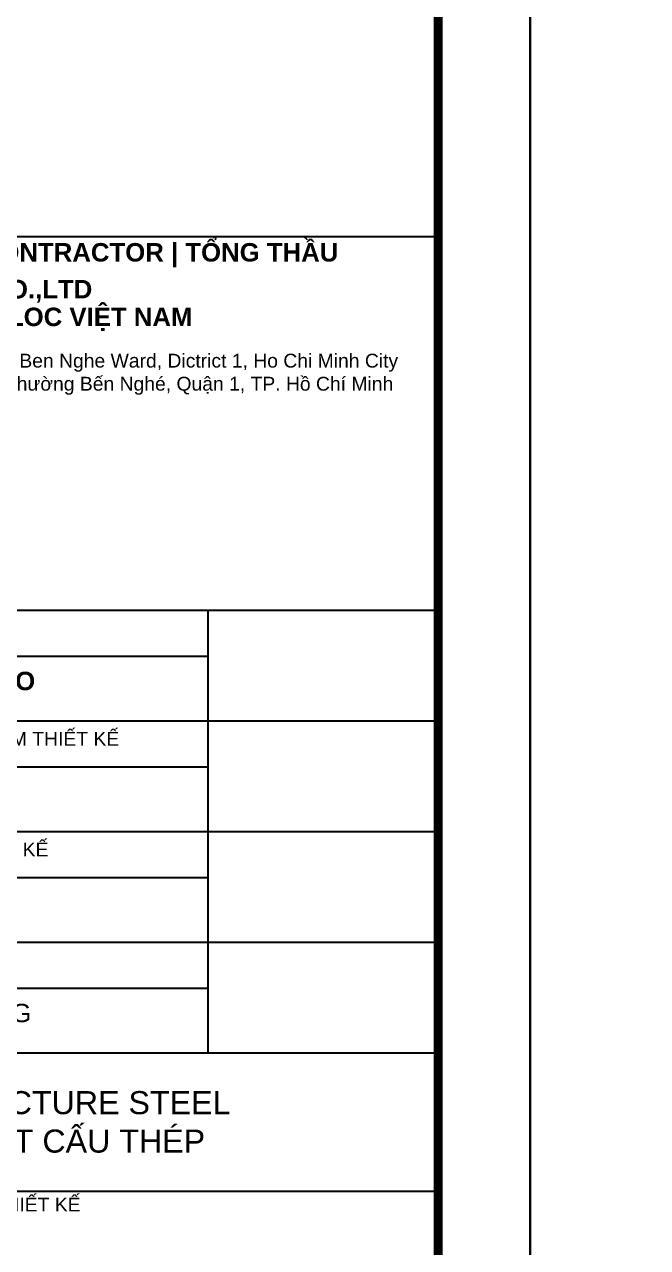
# Model space of a CAD drawing. Header units: inches. Extents: x 340055 to 349452, y -34649 to -30845.
# Drawn here: x 345492.5 to 345570.9, y -32145.6 to -31991.9 of the extents above; entities that cross this region are included whole.
import ezdxf

# ---------------------------------------------------------------- set-up
doc = ezdxf.new("R2010")
doc.units = ezdxf.units.IN
doc.header["$MEASUREMENT"] = 0
for name, color, linetype in [('0 @ 1', 7, 'Continuous'), ('3', 3, 'Continuous'), ('NET IN', 3, 'Continuous')]:
    doc.layers.add(name, color=color, linetype=linetype)
for name, color, linetype, lineweight in [('TEXT @ 1', 7, 'Continuous', 20), ('TL-TIILE BLOCK A2$0$TL-TITLE BLOCK - TEXT @ 1', 7, 'Continuous', 25), ('TL-TIILE BLOCK A2$0$TL-TITLE BLOCK 1', 7, 'Continuous', 50), ('TL-TIILE BLOCK A2$0$TL-TITLE BLOCK 2', 7, 'Continuous', 25)]:
    doc.layers.add(name, color=color, linetype=linetype, lineweight=lineweight)
doc.styles.add('TL-TIILE BLOCK A2$0$MEP-TEXT T.BLOCK 1', font='arial.ttf', dxfattribs={"height": 1.5})
doc.styles.add('TL-TIILE BLOCK A2$0$MEP-TEXT T.BLOCK 2', font='arial.ttf')

# ---------------------------------------------------------------- blocks, each defined once
blk = doc.blocks.new('kt kien truc 1')
at = {"layer": 'Defpoints', "color": 8}
blk.add_lwpolyline([(0, 0), (594, 0), (594, 420), (0, 420)], close=True, dxfattribs=at)
at = {"layer": 'TL-TIILE BLOCK A2$0$TL-TITLE BLOCK 1', "const_width": 1}
blk.add_lwpolyline([(20, 10), (579, 10), (584, 15), (584, 405), (579, 410), (20, 410), (15, 405), (15, 15)], close=True, dxfattribs=at)
at = {"layer": 'TL-TIILE BLOCK A2$0$TL-TITLE BLOCK 2'}
for p, q in [((509, 199.5), (584, 199.5)), ((509, 159), (584, 159)), ((559, 159), (559, 111)), ((509, 154), (559, 154)), ((509, 147), (584, 147)), ((509, 142), (559, 142)), ((509, 135), (584, 135)), ((509, 130), (559, 130)), ((509, 123), (584, 123)), ((509, 118), (559, 118)), ((509, 111), (584, 111)), ((509, 96), (584, 96))]:
    blk.add_line(p, q, dxfattribs=at)
at = {"layer": '0 @ 1', "insert": (510.79, 152.31), "char_height": 2, "attachment_point": 1, "style": 'TL-TIILE BLOCK A2$0$MEP-TEXT T.BLOCK 2'}
blk.add_mtext_dynamic_manual_height_columns('\\pt10;{\\fArial|b1|i0|c0|p34;NGUYỄN THANH BẢO}', width=32.1571, gutter_width=12.5, heights=[0], dxfattribs=at)
at = {"layer": 'TEXT @ 1', "attachment_point": 1, "style": 'TL-TIILE BLOCK A2$0$MEP-TEXT T.BLOCK 1'}
for s, insert, char_height in [('{\\C1;NGUYỄN VĂN THẮNG}', (510.84, 116.31), 2), ('\\pi10.02899;{\\C1;STUCTURE STEEL \\P\\pi12.90587;KẾT CẤU THÉP}', (520.39, 106.84), 2.5)]:
    blk.add_mtext_dynamic_manual_height_columns(s, width=50.8254, gutter_width=15, heights=[0], dxfattribs=dict(at, insert=insert, char_height=char_height))
at = {"layer": 'TL-TIILE BLOCK A2$0$TL-TITLE BLOCK - TEXT @ 1', "attachment_point": 1}
for s, width, insert, char_height, style in [('{\\fArial|b1|i0|c0|p34;DESIGN & BUILD CONTRACTOR | TỔNG THẦU}', 66.5482, (510.78, 198.79), 2, 'TL-TIILE BLOCK A2$0$MEP-TEXT T.BLOCK 2'), ('{\\fArial|b1|i0|c0|p34;TIALOC VIETNAM CO.,LTD}', 66.5482, (510.78, 194.79), 2, 'TL-TIILE BLOCK A2$0$MEP-TEXT T.BLOCK 2'), ('{\\fArial|b1|i0|c0|p34;CÔNG TY TNHH TIALOC VIỆT NAM}', 66.5482, (510.78, 191.79), 2, 'TL-TIILE BLOCK A2$0$MEP-TEXT T.BLOCK 2'), ('ADD:^I37 Ton Duc Thang Str, Ben Nghe Ward, Dictrict 1, Ho Chi Minh City ', 70.4569, (510.78, 186.79), 1.5, 'TL-TIILE BLOCK A2$0$MEP-TEXT T.BLOCK 1'), ('Địa chỉ: 37 Tôn Đức Thắng, phường Bến Nghé, Quận 1, TP. Hồ Chí Minh', 70.522, (510.78, 184.29), 1.5, 'TL-TIILE BLOCK A2$0$MEP-TEXT T.BLOCK 1'), ('APPROVED BY | CHỦ NHIỆM THIẾT KẾ', 57.2397, (510.78, 145.79), 1.5, 'TL-TIILE BLOCK A2$0$MEP-TEXT T.BLOCK 1'), ('CHECK BY | CHỦ TRÌ THIẾT KẾ', 50.8254, (510.78, 133.79), 1.5, 'TL-TIILE BLOCK A2$0$MEP-TEXT T.BLOCK 1'), ('ITEM TITLE | HẠNG MỤC THIẾT KẾ', 63.0963, (510.78, 95.29), 1.5, 'TL-TIILE BLOCK A2$0$MEP-TEXT T.BLOCK 1')]:
    blk.add_mtext_dynamic_manual_height_columns(s, width=width, gutter_width=15, heights=[0], dxfattribs=dict(at, insert=insert, char_height=char_height, style=style))

msp = doc.modelspace()

# ---------------------------------------------------------------- linework, layer by layer
at = {"layer": 'NET IN'}
for points in [[(344867.3504, -31762.4377), (345556.1302, -31762.4377), (345556.1302, -32249.0382), (344867.3504, -32249.0382)], [(345556.1302, -31762.4377), (346244.9101, -31762.4377), (346244.9101, -32249.0382), (345556.1302, -32249.0382)]]:
    msp.add_lwpolyline(points, close=True, dxfattribs=at)

# ---------------------------------------------------------------- block references
at = {"layer": '3', "xscale": 1.159562065285868, "yscale": 1.159562065285868, "zscale": 1.159562065285868}
for p in [(344867.3504, -32249.8692), (345556.1302, -32249.4537)]:
    msp.add_blockref('kt kien truc 1', p, dxfattribs=at)

doc.saveas('drawing.dxf')
